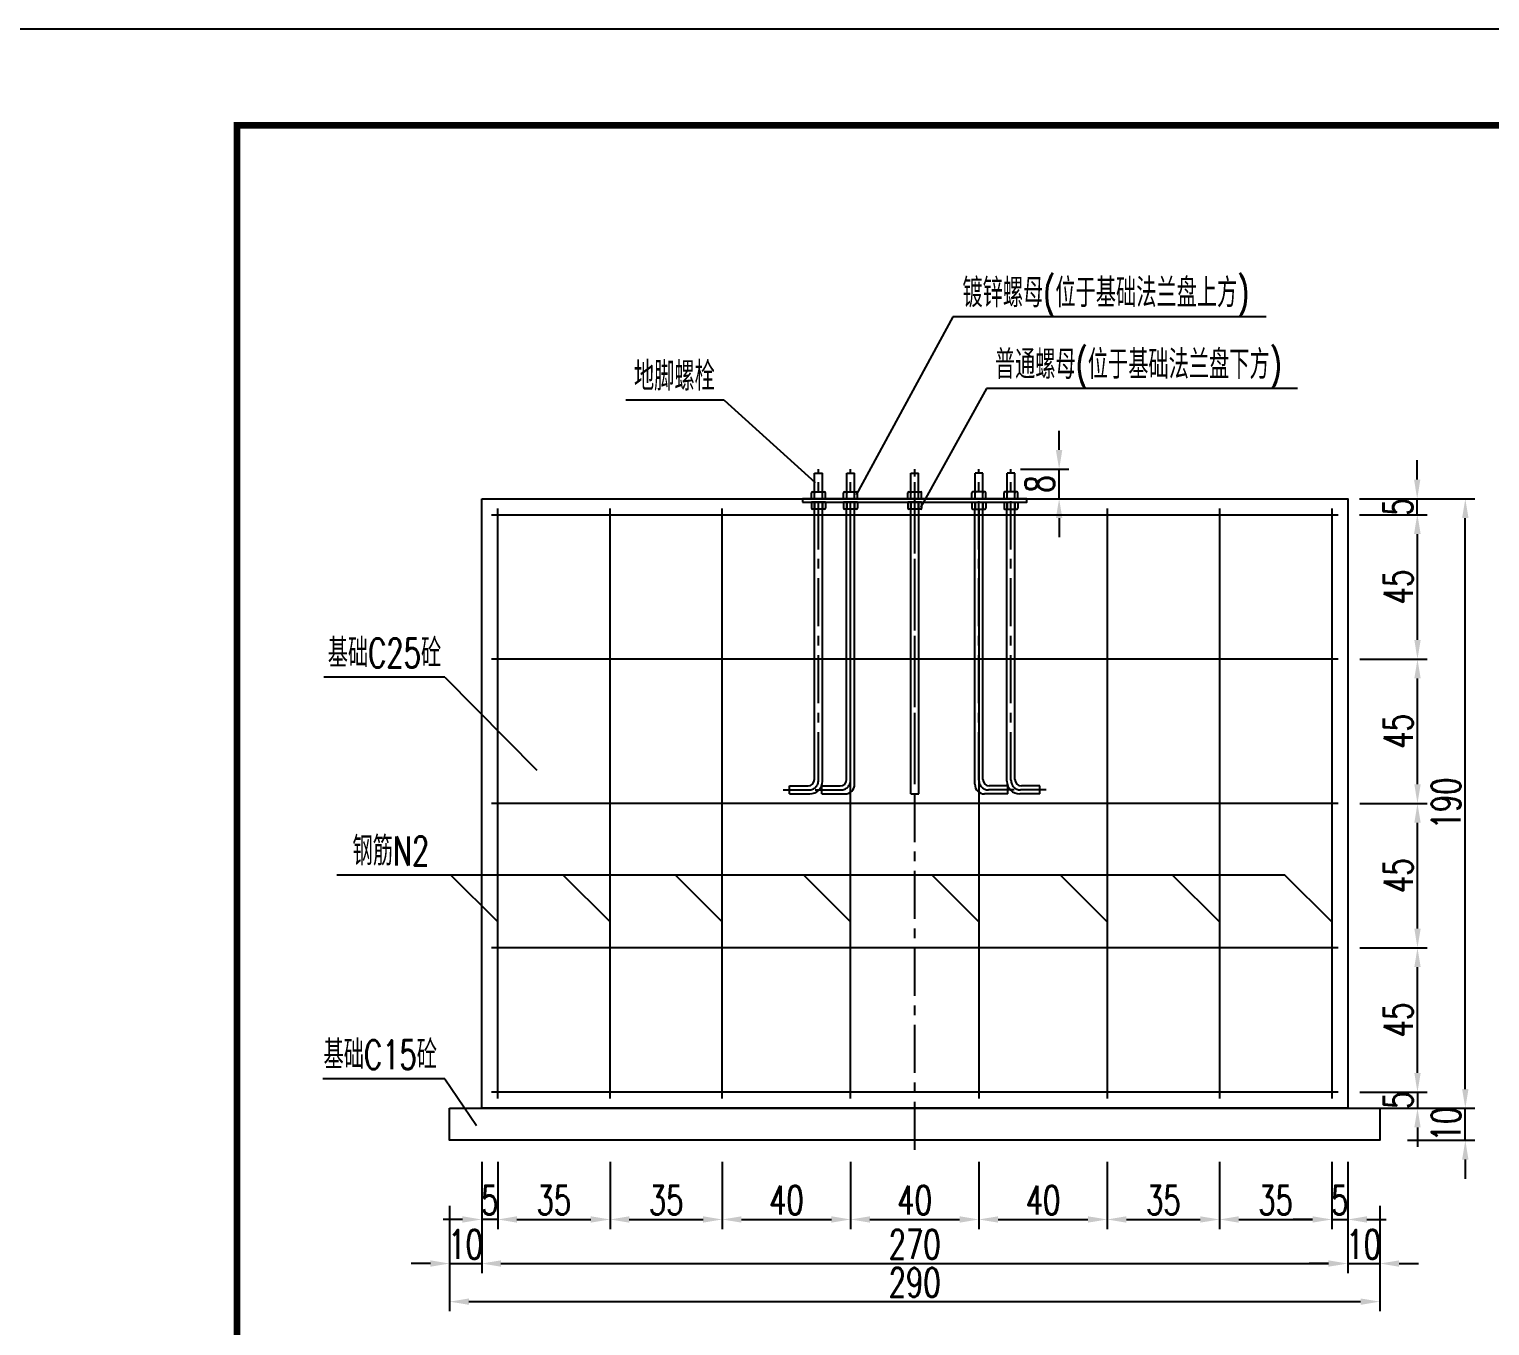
# Model space of a CAD drawing. Extents: x 4349 to 271026, y -15323 to -8945.
# Drawn here: x 5775.3 to 5927.1, y -11722.8 to -11588 of the extents above; entities that cross this region are included whole.
import ezdxf
from ezdxf.enums import TextEntityAlignment as Align

# ---------------------------------------------------------------- set-up
doc = ezdxf.new("R2010")
doc.units = 0
doc.header["$LTSCALE"] = 2
doc.header["$PDMODE"] = 32
doc.header["$PDSIZE"] = 0.3
doc.linetypes.add('CENTERX2', pattern=[4, 2.5, -0.5, 0.5, -0.5])
doc.layers.get('DEFPOINTS').update_dxf_attribs({"linetype": 'CONTINUOUS'})
for name, color, linetype in [('中线', 2, 'CENTERX2'), ('图框', 7, 'CONTINUOUS'), ('尺寸标注', 4, 'CONTINUOUS'), ('文字', 7, 'CONTINUOUS'), ('文字符号', 7, 'CONTINUOUS'), ('结构2', 7, 'CONTINUOUS'), ('结构3', 1, 'CONTINUOUS'), ('钢筋', 1, 'CONTINUOUS')]:
    doc.layers.add(name, color=color, linetype=linetype)
doc.styles.get("Standard").update_dxf_attribs({"font": 'simplex1.shx', "width": 0.7, "bigfont": 'hztxt.shx'})
doc.dimstyles.new('比例1：30', dxfattribs={"dimtxt": 3, "dimasz": 2, "dimexe": 1, "dimexo": 1, "dimgap": 0.5, "dimtad": 1, "dimdec": 0, "dimlfac": 3, "dimzin": 13, "dimdsep": 46, "dimtxsty": 'Standard', "dimcen": -0.09, "dimclrd": 256, "dimclre": 256, "dimclrt": 256, "dimaunit": 1, "dimadec": 0, "dimazin": 0, "dimtfac": 0.0005, "dimtdec": 0, "dimtix": 1, "dimtmove": 2, "dimatfit": 3, "dimfxl": 0, "dimtolj": 1, "dimtzin": 13, "dimarcsym": 0})

# ---------------------------------------------------------------- blocks, each defined once
blk = doc.blocks.new('*D539')
at = {"layer": 'DEFPOINTS', "color": 0, "linetype": 'Continuous'}
for p in [(5822.35, -11699.17), (5824.02, -11699.17), (5822.35, -11711.73)]:
    blk.add_point(p, dxfattribs=at)
at = {"layer": '尺寸标注', "linetype": 'Continuous', "lineweight": -2}
for p, q in [((5822.35, -11705.73), (5822.35, -11712.73)), ((5824.02, -11705.73), (5824.02, -11712.73)), ((5820.35, -11711.73), (5818.35, -11711.73)), ((5824.02, -11711.73), (5822.35, -11711.73)), ((5826.02, -11711.73), (5828.02, -11711.73))]:
    blk.add_line(p, q, dxfattribs=at)
at = {"layer": '尺寸标注', "linetype": 'Continuous'}
for points in [[(5820.35, -11711.4), (5820.35, -11712.06), (5822.35, -11711.73)], [(5826.02, -11711.4), (5826.02, -11712.06), (5824.02, -11711.73)]]:
    blk.add_solid(points, dxfattribs=at)
at = {"layer": '尺寸标注', "linetype": 'Continuous', "insert": (5823.19, -11709.73), "char_height": 3, "attachment_point": 5}
blk.add_mtext('\\A1;5', dxfattribs=at)
blk = doc.blocks.new('*D540')
at = {"layer": 'DEFPOINTS', "color": 0, "linetype": 'Continuous'}
for p in [(5824.02, -11699.17), (5835.69, -11699.17), (5835.69, -11711.73)]:
    blk.add_point(p, dxfattribs=at)
at = {"layer": '尺寸标注', "linetype": 'Continuous', "lineweight": -2}
for p, q in [((5824.02, -11705.73), (5824.02, -11712.73)), ((5835.69, -11705.73), (5835.69, -11712.73)), ((5826.02, -11711.73), (5833.69, -11711.73))]:
    blk.add_line(p, q, dxfattribs=at)
at = {"layer": '尺寸标注', "linetype": 'Continuous'}
for points in [[(5826.02, -11711.4), (5826.02, -11712.06), (5824.02, -11711.73)], [(5833.69, -11711.4), (5833.69, -11712.06), (5835.69, -11711.73)]]:
    blk.add_solid(points, dxfattribs=at)
at = {"layer": '尺寸标注', "linetype": 'Continuous', "insert": (5829.85, -11709.73), "char_height": 3, "attachment_point": 5}
blk.add_mtext('\\A1;35', dxfattribs=at)
blk = doc.blocks.new('*D541')
at = {"layer": 'DEFPOINTS', "color": 0, "linetype": 'Continuous'}
for p in [(5835.69, -11699.17), (5847.35, -11699.17), (5847.35, -11711.73)]:
    blk.add_point(p, dxfattribs=at)
at = {"layer": '尺寸标注', "linetype": 'Continuous', "lineweight": -2}
for p, q in [((5835.69, -11705.73), (5835.69, -11712.73)), ((5847.35, -11705.73), (5847.35, -11712.73)), ((5837.69, -11711.73), (5845.35, -11711.73))]:
    blk.add_line(p, q, dxfattribs=at)
at = {"layer": '尺寸标注', "linetype": 'Continuous'}
for points in [[(5837.69, -11711.4), (5837.69, -11712.06), (5835.69, -11711.73)], [(5845.35, -11711.4), (5845.35, -11712.06), (5847.35, -11711.73)]]:
    blk.add_solid(points, dxfattribs=at)
at = {"layer": '尺寸标注', "linetype": 'Continuous', "insert": (5841.52, -11709.73), "char_height": 3, "attachment_point": 5}
blk.add_mtext('\\A1;35', dxfattribs=at)
blk = doc.blocks.new('*D542')
at = {"layer": 'DEFPOINTS', "color": 0, "linetype": 'Continuous'}
for p in [(5847.35, -11699.17), (5860.69, -11699.17), (5860.69, -11711.73)]:
    blk.add_point(p, dxfattribs=at)
at = {"layer": '尺寸标注', "linetype": 'Continuous', "lineweight": -2}
for p, q in [((5847.35, -11705.73), (5847.35, -11712.73)), ((5860.69, -11705.73), (5860.69, -11712.73)), ((5849.35, -11711.73), (5858.69, -11711.73))]:
    blk.add_line(p, q, dxfattribs=at)
at = {"layer": '尺寸标注', "linetype": 'Continuous'}
for points in [[(5849.35, -11711.4), (5849.35, -11712.06), (5847.35, -11711.73)], [(5858.69, -11711.4), (5858.69, -11712.06), (5860.69, -11711.73)]]:
    blk.add_solid(points, dxfattribs=at)
at = {"layer": '尺寸标注', "linetype": 'Continuous', "insert": (5854.02, -11709.73), "char_height": 3, "attachment_point": 5}
blk.add_mtext('\\A1;40', dxfattribs=at)
blk = doc.blocks.new('*D543')
at = {"layer": 'DEFPOINTS', "color": 0, "linetype": 'Continuous'}
for p in [(5860.69, -11699.17), (5874.02, -11699.17), (5874.02, -11711.73)]:
    blk.add_point(p, dxfattribs=at)
at = {"layer": '尺寸标注', "linetype": 'Continuous', "lineweight": -2}
for p, q in [((5860.69, -11705.73), (5860.69, -11712.73)), ((5874.02, -11705.73), (5874.02, -11712.73)), ((5862.69, -11711.73), (5872.02, -11711.73))]:
    blk.add_line(p, q, dxfattribs=at)
at = {"layer": '尺寸标注', "linetype": 'Continuous'}
for points in [[(5862.69, -11711.4), (5862.69, -11712.06), (5860.69, -11711.73)], [(5872.02, -11711.4), (5872.02, -11712.06), (5874.02, -11711.73)]]:
    blk.add_solid(points, dxfattribs=at)
at = {"layer": '尺寸标注', "linetype": 'Continuous', "insert": (5867.35, -11709.73), "char_height": 3, "attachment_point": 5}
blk.add_mtext('\\A1;40', dxfattribs=at)
blk = doc.blocks.new('*D544')
at = {"layer": 'DEFPOINTS', "color": 0, "linetype": 'Continuous'}
for p in [(5874.02, -11699.17), (5887.35, -11699.17), (5887.35, -11711.73)]:
    blk.add_point(p, dxfattribs=at)
at = {"layer": '尺寸标注', "linetype": 'Continuous', "lineweight": -2}
for p, q in [((5874.02, -11705.73), (5874.02, -11712.73)), ((5887.35, -11705.73), (5887.35, -11712.73)), ((5876.02, -11711.73), (5885.35, -11711.73))]:
    blk.add_line(p, q, dxfattribs=at)
at = {"layer": '尺寸标注', "linetype": 'Continuous'}
for points in [[(5876.02, -11711.4), (5876.02, -11712.06), (5874.02, -11711.73)], [(5885.35, -11711.4), (5885.35, -11712.06), (5887.35, -11711.73)]]:
    blk.add_solid(points, dxfattribs=at)
at = {"layer": '尺寸标注', "linetype": 'Continuous', "insert": (5880.69, -11709.73), "char_height": 3, "attachment_point": 5}
blk.add_mtext('\\A1;40', dxfattribs=at)
blk = doc.blocks.new('*D545')
at = {"layer": 'DEFPOINTS', "color": 0, "linetype": 'Continuous'}
for p in [(5887.35, -11699.17), (5899.02, -11699.17), (5899.02, -11711.73)]:
    blk.add_point(p, dxfattribs=at)
at = {"layer": '尺寸标注', "linetype": 'Continuous', "lineweight": -2}
for p, q in [((5887.35, -11705.73), (5887.35, -11712.73)), ((5899.02, -11705.73), (5899.02, -11712.73)), ((5889.35, -11711.73), (5897.02, -11711.73))]:
    blk.add_line(p, q, dxfattribs=at)
at = {"layer": '尺寸标注', "linetype": 'Continuous'}
for points in [[(5889.35, -11711.4), (5889.35, -11712.06), (5887.35, -11711.73)], [(5897.02, -11711.4), (5897.02, -11712.06), (5899.02, -11711.73)]]:
    blk.add_solid(points, dxfattribs=at)
at = {"layer": '尺寸标注', "linetype": 'Continuous', "insert": (5893.19, -11709.73), "char_height": 3, "attachment_point": 5}
blk.add_mtext('\\A1;35', dxfattribs=at)
blk = doc.blocks.new('*D546')
at = {"layer": 'DEFPOINTS', "color": 0, "linetype": 'Continuous'}
for p in [(5899.02, -11699.17), (5910.69, -11699.17), (5910.69, -11711.73)]:
    blk.add_point(p, dxfattribs=at)
at = {"layer": '尺寸标注', "linetype": 'Continuous', "lineweight": -2}
for p, q in [((5899.02, -11705.73), (5899.02, -11712.73)), ((5910.69, -11705.73), (5910.69, -11712.73)), ((5901.02, -11711.73), (5908.69, -11711.73))]:
    blk.add_line(p, q, dxfattribs=at)
at = {"layer": '尺寸标注', "linetype": 'Continuous'}
for points in [[(5901.02, -11711.4), (5901.02, -11712.06), (5899.02, -11711.73)], [(5908.69, -11711.4), (5908.69, -11712.06), (5910.69, -11711.73)]]:
    blk.add_solid(points, dxfattribs=at)
at = {"layer": '尺寸标注', "linetype": 'Continuous', "insert": (5904.85, -11709.73), "char_height": 3, "attachment_point": 5}
blk.add_mtext('\\A1;35', dxfattribs=at)
blk = doc.blocks.new('*D547')
at = {"layer": 'DEFPOINTS', "color": 0, "linetype": 'Continuous'}
for p in [(5910.69, -11699.17), (5912.35, -11699.17), (5912.35, -11711.73)]:
    blk.add_point(p, dxfattribs=at)
at = {"layer": '尺寸标注', "linetype": 'Continuous', "lineweight": -2}
for p, q in [((5910.69, -11705.73), (5910.69, -11712.73)), ((5912.35, -11705.73), (5912.35, -11712.73)), ((5908.69, -11711.73), (5906.69, -11711.73)), ((5910.69, -11711.73), (5912.35, -11711.73)), ((5914.35, -11711.73), (5916.35, -11711.73))]:
    blk.add_line(p, q, dxfattribs=at)
at = {"layer": '尺寸标注', "linetype": 'Continuous'}
for points in [[(5908.69, -11711.4), (5908.69, -11712.06), (5910.69, -11711.73)], [(5914.35, -11711.4), (5914.35, -11712.06), (5912.35, -11711.73)]]:
    blk.add_solid(points, dxfattribs=at)
at = {"layer": '尺寸标注', "linetype": 'Continuous', "insert": (5911.52, -11709.73), "char_height": 3, "attachment_point": 5}
blk.add_mtext('\\A1;5', dxfattribs=at)
blk = doc.blocks.new('*D548')
at = {"layer": 'DEFPOINTS', "color": 0, "linetype": 'Continuous'}
for p in [(5822.35, -11700.17), (5819.02, -11703.5), (5822.35, -11716.31)]:
    blk.add_point(p, dxfattribs=at)
at = {"layer": '尺寸标注', "linetype": 'Continuous', "lineweight": -2}
for p, q in [((5819.02, -11710.31), (5819.02, -11717.31)), ((5822.35, -11710.31), (5822.35, -11717.31)), ((5817.02, -11716.31), (5815.02, -11716.31)), ((5819.02, -11716.31), (5822.35, -11716.31)), ((5824.35, -11716.31), (5826.35, -11716.31))]:
    blk.add_line(p, q, dxfattribs=at)
at = {"layer": '尺寸标注', "linetype": 'Continuous'}
for points in [[(5817.02, -11715.98), (5817.02, -11716.64), (5819.02, -11716.31)], [(5824.35, -11715.98), (5824.35, -11716.64), (5822.35, -11716.31)]]:
    blk.add_solid(points, dxfattribs=at)
at = {"layer": '尺寸标注', "linetype": 'Continuous', "insert": (5820.69, -11714.31), "char_height": 3, "attachment_point": 5}
blk.add_mtext('\\A1;10', dxfattribs=at)
blk = doc.blocks.new('*D549')
at = {"layer": 'DEFPOINTS', "color": 0, "linetype": 'Continuous'}
for p in [(5822.35, -11700.17), (5912.35, -11700.17), (5912.35, -11716.31)]:
    blk.add_point(p, dxfattribs=at)
at = {"layer": '尺寸标注', "linetype": 'Continuous', "lineweight": -2}
for p, q in [((5822.35, -11710.31), (5822.35, -11717.31)), ((5912.35, -11710.31), (5912.35, -11717.31)), ((5824.35, -11716.31), (5910.35, -11716.31))]:
    blk.add_line(p, q, dxfattribs=at)
at = {"layer": '尺寸标注', "linetype": 'Continuous'}
for points in [[(5824.35, -11715.98), (5824.35, -11716.64), (5822.35, -11716.31)], [(5910.35, -11715.98), (5910.35, -11716.64), (5912.35, -11716.31)]]:
    blk.add_solid(points, dxfattribs=at)
at = {"layer": '尺寸标注', "linetype": 'Continuous', "insert": (5867.35, -11714.31), "char_height": 3, "attachment_point": 5}
blk.add_mtext('\\A1;270', dxfattribs=at)
blk = doc.blocks.new('*D550')
at = {"layer": 'DEFPOINTS', "color": 0, "linetype": 'Continuous'}
for p in [(5912.35, -11700.17), (5915.69, -11700.17), (5915.69, -11716.31)]:
    blk.add_point(p, dxfattribs=at)
at = {"layer": '尺寸标注', "linetype": 'Continuous', "lineweight": -2}
for p, q in [((5912.35, -11710.31), (5912.35, -11717.31)), ((5915.69, -11710.31), (5915.69, -11717.31)), ((5910.35, -11716.31), (5908.35, -11716.31)), ((5912.35, -11716.31), (5915.69, -11716.31)), ((5917.69, -11716.31), (5919.69, -11716.31))]:
    blk.add_line(p, q, dxfattribs=at)
at = {"layer": '尺寸标注', "linetype": 'Continuous'}
for points in [[(5910.35, -11715.98), (5910.35, -11716.64), (5912.35, -11716.31)], [(5917.69, -11715.98), (5917.69, -11716.64), (5915.69, -11716.31)]]:
    blk.add_solid(points, dxfattribs=at)
at = {"layer": '尺寸标注', "linetype": 'Continuous', "insert": (5914.02, -11714.31), "char_height": 3, "attachment_point": 5}
blk.add_mtext('\\A1;10', dxfattribs=at)
blk = doc.blocks.new('*D551')
at = {"layer": 'DEFPOINTS', "color": 0, "linetype": 'Continuous'}
for p in [(5819.02, -11703.5), (5915.69, -11703.5), (5915.69, -11720.27)]:
    blk.add_point(p, dxfattribs=at)
at = {"layer": '尺寸标注', "linetype": 'Continuous', "lineweight": -2}
for p, q in [((5819.02, -11714.27), (5819.02, -11721.27)), ((5915.69, -11714.27), (5915.69, -11721.27)), ((5821.02, -11720.27), (5913.69, -11720.27))]:
    blk.add_line(p, q, dxfattribs=at)
at = {"layer": '尺寸标注', "linetype": 'Continuous'}
for points in [[(5821.02, -11719.94), (5821.02, -11720.6), (5819.02, -11720.27)], [(5913.69, -11719.94), (5913.69, -11720.6), (5915.69, -11720.27)]]:
    blk.add_solid(points, dxfattribs=at)
at = {"layer": '尺寸标注', "linetype": 'Continuous', "insert": (5867.35, -11718.27), "char_height": 3, "attachment_point": 5}
blk.add_mtext('\\A1;290', dxfattribs=at)
blk = doc.blocks.new('*D552')
at = {"layer": 'DEFPOINTS', "color": 0, "linetype": 'Continuous'}
for p in [(5911.35, -11636.83), (5919.57, -11636.83), (5911.35, -11638.5)]:
    blk.add_point(p, dxfattribs=at)
at = {"layer": '尺寸标注', "linetype": 'Continuous', "lineweight": -2}
for p, q in [((5919.57, -11634.83), (5919.57, -11632.83)), ((5913.57, -11636.83), (5920.57, -11636.83)), ((5919.57, -11638.5), (5919.57, -11636.83)), ((5913.57, -11638.5), (5920.57, -11638.5)), ((5919.57, -11640.5), (5919.57, -11642.5))]:
    blk.add_line(p, q, dxfattribs=at)
at = {"layer": '尺寸标注', "linetype": 'Continuous'}
for points in [[(5919.24, -11634.83), (5919.9, -11634.83), (5919.57, -11636.83)], [(5919.24, -11640.5), (5919.9, -11640.5), (5919.57, -11638.5)]]:
    blk.add_solid(points, dxfattribs=at)
at = {"layer": '尺寸标注', "linetype": 'Continuous', "insert": (5917.57, -11637.67), "char_height": 3, "attachment_point": 5, "rotation": 90}
blk.add_mtext('\\A1;5', dxfattribs=at)
blk = doc.blocks.new('*D553')
at = {"layer": 'DEFPOINTS', "color": 0, "linetype": 'Continuous'}
for p in [(5911.35, -11683.5), (5919.6, -11683.5), (5911.35, -11698.5)]:
    blk.add_point(p, dxfattribs=at)
at = {"layer": '尺寸标注', "linetype": 'Continuous', "lineweight": -2}
for p, q in [((5913.6, -11683.5), (5920.6, -11683.5)), ((5919.6, -11696.5), (5919.6, -11685.5)), ((5913.6, -11698.5), (5920.6, -11698.5))]:
    blk.add_line(p, q, dxfattribs=at)
at = {"layer": '尺寸标注', "linetype": 'Continuous'}
for points in [[(5919.27, -11685.5), (5919.93, -11685.5), (5919.6, -11683.5)], [(5919.27, -11696.5), (5919.93, -11696.5), (5919.6, -11698.5)]]:
    blk.add_solid(points, dxfattribs=at)
at = {"layer": '尺寸标注', "linetype": 'Continuous', "insert": (5917.6, -11691), "char_height": 3, "attachment_point": 5, "rotation": 90}
blk.add_mtext('\\A1;45', dxfattribs=at)
blk = doc.blocks.new('*D554')
at = {"layer": 'DEFPOINTS', "color": 0, "linetype": 'Continuous'}
for p in [(5911.35, -11668.5), (5919.6, -11668.5), (5911.35, -11683.5)]:
    blk.add_point(p, dxfattribs=at)
at = {"layer": '尺寸标注', "linetype": 'Continuous', "lineweight": -2}
for p, q in [((5913.6, -11668.5), (5920.6, -11668.5)), ((5919.6, -11681.5), (5919.6, -11670.5)), ((5913.6, -11683.5), (5920.6, -11683.5))]:
    blk.add_line(p, q, dxfattribs=at)
at = {"layer": '尺寸标注', "linetype": 'Continuous'}
for points in [[(5919.27, -11670.5), (5919.93, -11670.5), (5919.6, -11668.5)], [(5919.27, -11681.5), (5919.93, -11681.5), (5919.6, -11683.5)]]:
    blk.add_solid(points, dxfattribs=at)
at = {"layer": '尺寸标注', "linetype": 'Continuous', "insert": (5917.6, -11676), "char_height": 3, "attachment_point": 5, "rotation": 90}
blk.add_mtext('\\A1;45', dxfattribs=at)
blk = doc.blocks.new('*D555')
at = {"layer": 'DEFPOINTS', "color": 0, "linetype": 'Continuous'}
for p in [(5911.35, -11653.5), (5919.6, -11653.5), (5911.35, -11668.5)]:
    blk.add_point(p, dxfattribs=at)
at = {"layer": '尺寸标注', "linetype": 'Continuous', "lineweight": -2}
for p, q in [((5913.6, -11653.5), (5920.6, -11653.5)), ((5919.6, -11666.5), (5919.6, -11655.5)), ((5913.6, -11668.5), (5920.6, -11668.5))]:
    blk.add_line(p, q, dxfattribs=at)
at = {"layer": '尺寸标注', "linetype": 'Continuous'}
for points in [[(5919.27, -11655.5), (5919.93, -11655.5), (5919.6, -11653.5)], [(5919.27, -11666.5), (5919.93, -11666.5), (5919.6, -11668.5)]]:
    blk.add_solid(points, dxfattribs=at)
at = {"layer": '尺寸标注', "linetype": 'Continuous', "insert": (5917.6, -11661), "char_height": 3, "attachment_point": 5, "rotation": 90}
blk.add_mtext('\\A1;45', dxfattribs=at)
blk = doc.blocks.new('*D556')
at = {"layer": 'DEFPOINTS', "color": 0, "linetype": 'Continuous'}
for p in [(5911.35, -11638.5), (5919.6, -11638.5), (5911.35, -11653.5)]:
    blk.add_point(p, dxfattribs=at)
at = {"layer": '尺寸标注', "linetype": 'Continuous', "lineweight": -2}
for p, q in [((5913.6, -11638.5), (5920.6, -11638.5)), ((5919.6, -11651.5), (5919.6, -11640.5)), ((5913.6, -11653.5), (5920.6, -11653.5))]:
    blk.add_line(p, q, dxfattribs=at)
at = {"layer": '尺寸标注', "linetype": 'Continuous'}
for points in [[(5919.27, -11640.5), (5919.93, -11640.5), (5919.6, -11638.5)], [(5919.27, -11651.5), (5919.93, -11651.5), (5919.6, -11653.5)]]:
    blk.add_solid(points, dxfattribs=at)
at = {"layer": '尺寸标注', "linetype": 'Continuous', "insert": (5917.6, -11646), "char_height": 3, "attachment_point": 5, "rotation": 90}
blk.add_mtext('\\A1;45', dxfattribs=at)
blk = doc.blocks.new('*D557')
at = {"layer": 'DEFPOINTS', "color": 0, "linetype": 'Continuous'}
for p in [(5911.46, -11698.5), (5911.46, -11700.17), (5919.6, -11700.17)]:
    blk.add_point(p, dxfattribs=at)
at = {"layer": '尺寸标注', "linetype": 'Continuous', "lineweight": -2}
for p, q in [((5919.6, -11696.5), (5919.6, -11694.5)), ((5913.6, -11698.5), (5920.6, -11698.5)), ((5919.6, -11698.5), (5919.6, -11700.17)), ((5913.6, -11700.17), (5920.6, -11700.17)), ((5919.6, -11702.17), (5919.6, -11704.17))]:
    blk.add_line(p, q, dxfattribs=at)
at = {"layer": '尺寸标注', "linetype": 'Continuous'}
for points in [[(5919.27, -11696.5), (5919.93, -11696.5), (5919.6, -11698.5)], [(5919.27, -11702.17), (5919.93, -11702.17), (5919.6, -11700.17)]]:
    blk.add_solid(points, dxfattribs=at)
at = {"layer": '尺寸标注', "linetype": 'Continuous', "insert": (5917.6, -11699.33), "char_height": 3, "attachment_point": 5, "rotation": 90}
blk.add_mtext('\\A1;5', dxfattribs=at)
blk = doc.blocks.new('*D558')
at = {"layer": 'DEFPOINTS', "color": 0, "linetype": 'Continuous'}
for p in [(5915.69, -11700.17), (5924.57, -11700.17), (5915.69, -11703.5)]:
    blk.add_point(p, dxfattribs=at)
at = {"layer": '尺寸标注', "linetype": 'Continuous', "lineweight": -2}
for p, q in [((5924.57, -11698.17), (5924.57, -11696.17)), ((5918.57, -11700.17), (5925.57, -11700.17)), ((5924.57, -11703.5), (5924.57, -11700.17)), ((5918.57, -11703.5), (5925.57, -11703.5)), ((5924.57, -11705.5), (5924.57, -11707.5))]:
    blk.add_line(p, q, dxfattribs=at)
at = {"layer": '尺寸标注', "linetype": 'Continuous'}
for points in [[(5924.24, -11698.17), (5924.9, -11698.17), (5924.57, -11700.17)], [(5924.24, -11705.5), (5924.9, -11705.5), (5924.57, -11703.5)]]:
    blk.add_solid(points, dxfattribs=at)
at = {"layer": '尺寸标注', "linetype": 'Continuous', "insert": (5922.57, -11701.83), "char_height": 3, "attachment_point": 5, "rotation": 90}
blk.add_mtext('\\A1;10', dxfattribs=at)
blk = doc.blocks.new('*D559')
at = {"layer": 'DEFPOINTS', "color": 0, "linetype": 'Continuous'}
for p in [(5912.35, -11636.83), (5924.57, -11636.83), (5915.69, -11700.17)]:
    blk.add_point(p, dxfattribs=at)
at = {"layer": '尺寸标注', "linetype": 'Continuous', "lineweight": -2}
for p, q in [((5918.57, -11636.83), (5925.57, -11636.83)), ((5924.57, -11698.17), (5924.57, -11638.83)), ((5918.57, -11700.17), (5925.57, -11700.17))]:
    blk.add_line(p, q, dxfattribs=at)
at = {"layer": '尺寸标注', "linetype": 'Continuous'}
for points in [[(5924.24, -11638.83), (5924.9, -11638.83), (5924.57, -11636.83)], [(5924.24, -11698.17), (5924.9, -11698.17), (5924.57, -11700.17)]]:
    blk.add_solid(points, dxfattribs=at)
at = {"layer": '尺寸标注', "linetype": 'Continuous', "insert": (5922.57, -11668.5), "char_height": 3, "attachment_point": 5, "rotation": 90}
blk.add_mtext('\\A1;190', dxfattribs=at)
blk = doc.blocks.new('*D597')
at = {"layer": 'DEFPOINTS', "color": 0, "linetype": 'Continuous'}
for p in [(5877.35, -11633.75), (5882.36, -11633.75), (5877.35, -11636.83)]:
    blk.add_point(p, dxfattribs=at)
at = {"layer": '尺寸标注', "linetype": 'Continuous', "lineweight": -2}
for p, q in [((5882.36, -11631.75), (5882.36, -11629.75)), ((5878.35, -11633.75), (5883.36, -11633.75)), ((5882.36, -11636.83), (5882.36, -11633.75)), ((5878.35, -11636.83), (5883.36, -11636.83)), ((5882.36, -11638.83), (5882.36, -11640.83))]:
    blk.add_line(p, q, dxfattribs=at)
at = {"layer": '尺寸标注', "linetype": 'Continuous'}
for points in [[(5882.02, -11631.75), (5882.69, -11631.75), (5882.36, -11633.75)], [(5882.02, -11638.83), (5882.69, -11638.83), (5882.36, -11636.83)]]:
    blk.add_solid(points, dxfattribs=at)
at = {"layer": '尺寸标注', "linetype": 'Continuous', "insert": (5880.36, -11635.29), "char_height": 3, "attachment_point": 5, "rotation": 90}
blk.add_mtext('\\A1;8', dxfattribs=at)
blk = doc.blocks.new('12345')
at = {"layer": '图框'}
blk.add_lwpolyline([(4926.93, -9362.88), (4926.93, -9065.88), (4506.93, -9065.88), (4506.93, -9362.88)], close=True, dxfattribs=at)
blk = doc.blocks.new('123456')
at = {"layer": '图框', "linetype": 'Continuous'}
blk.add_blockref('12345', (0, -2522.15), dxfattribs=at)

msp = doc.modelspace()

# ---------------------------------------------------------------- linework, layer by layer
at = {"layer": '中线'}
for p, q in [((5857.35357, -11666.08488), (5857.35357, -11633.75155)), ((5860.6869, -11666.08488), (5860.6869, -11633.75155)), ((5867.35357, -11704.50155), (5867.35357, -11633.75155)), ((5867.35357, -11666.08488), (5867.35357, -11633.75155)), ((5874.02023, -11666.08488), (5874.02023, -11633.75155)), ((5877.35357, -11666.08488), (5877.35357, -11633.75155)), ((5853.6869, -11667.08488), (5856.35357, -11667.08488)), ((5857.02023, -11667.08488), (5859.6869, -11667.08488)), ((5877.6869, -11667.08488), (5875.02023, -11667.08488)), ((5881.02023, -11667.08488), (5878.35357, -11667.08488))]:
    msp.add_line(p, q, dxfattribs=at)
for centre, start, end in [((5856.35357, -11666.08488), 270, 0), ((5859.6869, -11666.08488), 270, 0), ((5875.02023, -11666.08488), 180, 270), ((5878.35357, -11666.08488), 180, 270)]:
    msp.add_arc(centre, 1, start, end, dxfattribs=at)
at = {"layer": '图框', "const_width": 0.7}
msp.add_lwpolyline([(6176.92857, -11598.02657), (5796.92857, -11598.02657), (5796.92858, -11875.02657), (6176.92858, -11875.02657), (6176.92857, -11598.02657)], dxfattribs=at)
at = {"layer": '尺寸标注'}
for p, q in [((5880.57357, -11636.83488), (5883.15971, -11636.83488)), ((5905.82117, -11675.9329), (5807.2889, -11675.9329)), ((5824.02023, -11680.79863), (5819.15451, -11675.9329)), ((5835.6869, -11680.79863), (5830.82117, -11675.9329)), ((5847.35357, -11680.79863), (5842.48784, -11675.9329)), ((5860.6869, -11680.79863), (5855.82117, -11675.9329)), ((5874.02023, -11680.79863), (5869.15451, -11675.9329)), ((5887.35357, -11680.79863), (5882.48784, -11675.9329)), ((5899.02023, -11680.79863), (5894.15451, -11675.9329)), ((5910.6869, -11680.79863), (5905.82117, -11675.9329))]:
    msp.add_line(p, q, dxfattribs=at)
at = {"layer": '文字符号'}
for p, q in [((5871.31578, -11617.92592), (5861.28295, -11636.40338)), ((5903.87518, -11617.92592), (5871.31578, -11617.92592)), ((5847.56274, -11626.58834), (5837.32552, -11626.58834)), ((5847.56274, -11626.58834), (5857.02023, -11635.13488)), ((5874.82423, -11625.37287), (5867.94986, -11637.72086)), ((5907.12915, -11625.37287), (5874.82423, -11625.37287)), ((5818.52919, -11655.35319), (5805.95617, -11655.35319)), ((5818.52919, -11655.35319), (5828.08397, -11665.03186)), ((5818.52919, -11697.09989), (5805.83628, -11697.09989)), ((5818.52919, -11697.09989), (5821.80939, -11701.96926))]:
    msp.add_line(p, q, dxfattribs=at)
at = {"layer": '结构2'}
for points in [[(5822.35357, -11636.83488), (5912.35357, -11636.83488), (5912.35357, -11700.16821), (5822.35357, -11700.16821)], [(5819.02023, -11700.16821), (5915.6869, -11700.16821), (5915.6869, -11703.50155), (5819.02023, -11703.50155)]]:
    msp.add_lwpolyline(points, close=True, dxfattribs=at)
at = {"layer": '结构3'}
for p, q in [((5856.95357, -11634.16821), (5857.75357, -11634.16821)), ((5856.95357, -11636.83488), (5856.95357, -11634.16821)), ((5857.75357, -11636.83488), (5857.75357, -11634.16821)), ((5860.2869, -11634.16821), (5861.0869, -11634.16821)), ((5860.2869, -11636.83488), (5860.2869, -11634.16821)), ((5861.0869, -11636.83488), (5861.0869, -11634.16821)), ((5866.95357, -11634.16821), (5867.75357, -11634.16821)), ((5866.95357, -11636.83488), (5866.95357, -11634.16821)), ((5867.75357, -11636.83488), (5867.75357, -11634.16821)), ((5874.42023, -11634.16821), (5873.62023, -11634.16821)), ((5873.62023, -11636.83488), (5873.62023, -11634.16821)), ((5874.42023, -11636.83488), (5874.42023, -11634.16821)), ((5877.75357, -11634.16821), (5876.95357, -11634.16821)), ((5876.95357, -11636.83488), (5876.95357, -11634.16821)), ((5877.75357, -11636.83488), (5877.75357, -11634.16821)), ((5856.63357, -11636.83488), (5856.63357, -11636.19755)), ((5856.63357, -11636.83488), (5858.07357, -11636.83488)), ((5856.63357, -11637.16821), (5856.63357, -11637.80555)), ((5858.07357, -11637.16821), (5856.63357, -11637.16821)), ((5856.72957, -11636.10155), (5857.97757, -11636.10155)), ((5856.95357, -11636.83488), (5856.95357, -11636.19755)), ((5856.95357, -11637.16821), (5856.95357, -11637.80555)), ((5856.95357, -11637.83488), (5856.95357, -11637.16821)), ((5857.75357, -11636.83488), (5857.75357, -11636.19755)), ((5857.75357, -11637.16821), (5857.75357, -11637.80555)), ((5857.75357, -11637.83488), (5857.75357, -11637.16821)), ((5858.07357, -11636.83488), (5858.07357, -11636.19755)), ((5858.07357, -11637.16821), (5858.07357, -11637.80555)), ((5859.9669, -11636.83488), (5859.9669, -11636.19755)), ((5859.9669, -11636.83488), (5861.4069, -11636.83488)), ((5861.4069, -11637.16821), (5859.9669, -11637.16821)), ((5859.9669, -11637.16821), (5859.9669, -11637.80555)), ((5860.0629, -11636.10155), (5861.3109, -11636.10155)), ((5860.2869, -11636.83488), (5860.2869, -11636.19755)), ((5860.2869, -11637.83488), (5860.2869, -11637.16821)), ((5860.2869, -11637.16821), (5860.2869, -11637.80555)), ((5861.0869, -11636.83488), (5861.0869, -11636.19755)), ((5861.0869, -11637.83488), (5861.0869, -11637.16821)), ((5861.0869, -11637.16821), (5861.0869, -11637.80555)), ((5861.4069, -11636.83488), (5861.4069, -11636.19755)), ((5861.4069, -11637.16821), (5861.4069, -11637.80555)), ((5866.63357, -11636.83488), (5866.63357, -11636.19755)), ((5866.63357, -11636.83488), (5868.07357, -11636.83488)), ((5866.63357, -11637.16821), (5866.63357, -11637.80555)), ((5868.07357, -11637.16821), (5866.63357, -11637.16821)), ((5866.72957, -11636.10155), (5867.97757, -11636.10155)), ((5866.95357, -11636.83488), (5866.95357, -11636.19755)), ((5866.95357, -11637.16821), (5866.95357, -11637.80555)), ((5866.95357, -11637.83488), (5866.95357, -11637.16821)), ((5867.75357, -11636.83488), (5867.75357, -11636.19755)), ((5867.75357, -11637.16821), (5867.75357, -11637.80555)), ((5867.75357, -11637.83488), (5867.75357, -11637.16821)), ((5868.07357, -11636.83488), (5868.07357, -11636.19755)), ((5868.07357, -11637.16821), (5868.07357, -11637.80555)), ((5873.30023, -11636.83488), (5873.30023, -11636.19755)), ((5874.74023, -11636.83488), (5873.30023, -11636.83488)), ((5873.30023, -11637.16821), (5873.30023, -11637.80555)), ((5873.30023, -11637.16821), (5874.74023, -11637.16821)), ((5874.64423, -11636.10155), (5873.39623, -11636.10155)), ((5873.62023, -11636.83488), (5873.62023, -11636.19755)), ((5873.62023, -11637.16821), (5873.62023, -11637.80555)), ((5873.62023, -11637.83488), (5873.62023, -11637.16821)), ((5874.42023, -11636.83488), (5874.42023, -11636.19755)), ((5874.42023, -11637.16821), (5874.42023, -11637.80555)), ((5874.42023, -11637.83488), (5874.42023, -11637.16821)), ((5874.74023, -11636.83488), (5874.74023, -11636.19755)), ((5874.74023, -11637.16821), (5874.74023, -11637.80555)), ((5876.63357, -11636.83488), (5876.63357, -11636.19755)), ((5878.07357, -11636.83488), (5876.63357, -11636.83488)), ((5876.63357, -11637.16821), (5878.07357, -11637.16821)), ((5876.63357, -11637.16821), (5876.63357, -11637.80555)), ((5877.97757, -11636.10155), (5876.72957, -11636.10155)), ((5876.95357, -11636.83488), (5876.95357, -11636.19755)), ((5876.95357, -11637.83488), (5876.95357, -11637.16821)), ((5876.95357, -11637.16821), (5876.95357, -11637.80555)), ((5877.75357, -11636.83488), (5877.75357, -11636.19755)), ((5877.75357, -11637.83488), (5877.75357, -11637.16821)), ((5877.75357, -11637.16821), (5877.75357, -11637.80555)), ((5878.07357, -11636.83488), (5878.07357, -11636.19755)), ((5878.07357, -11637.16821), (5878.07357, -11637.80555)), ((5857.97757, -11637.90155), (5856.72957, -11637.90155)), ((5856.9369, -11666.00155), (5856.9369, -11637.90155)), ((5857.77023, -11666.16821), (5857.77023, -11637.90155)), ((5861.3109, -11637.90155), (5860.0629, -11637.90155)), ((5860.27023, -11666.00155), (5860.27023, -11637.90155)), ((5861.10357, -11666.50155), (5861.10357, -11637.90155)), ((5867.97757, -11637.90155), (5866.72957, -11637.90155)), ((5866.9369, -11667.50155), (5866.9369, -11637.90155)), ((5867.77023, -11667.50155), (5867.77023, -11637.90155)), ((5873.39623, -11637.90155), (5874.64423, -11637.90155)), ((5873.60357, -11666.50155), (5873.60357, -11637.90155)), ((5874.4369, -11666.00155), (5874.4369, -11637.90155)), ((5876.72957, -11637.90155), (5877.97757, -11637.90155)), ((5876.9369, -11666.16821), (5876.9369, -11637.90155)), ((5877.77023, -11666.00155), (5877.77023, -11637.90155)), ((5854.35357, -11667.50155), (5854.35357, -11666.66821)), ((5854.35357, -11666.66821), (5856.27023, -11666.66821)), ((5854.35357, -11667.50155), (5856.4369, -11667.50155)), ((5857.6869, -11666.66821), (5859.60357, -11666.66821)), ((5857.6869, -11667.50155), (5857.6869, -11666.66821)), ((5857.6869, -11667.50155), (5860.10357, -11667.50155)), ((5866.9369, -11667.50155), (5867.77023, -11667.50155)), ((5877.02023, -11667.50155), (5874.60357, -11667.50155)), ((5877.02023, -11666.66821), (5875.10357, -11666.66821)), ((5877.02023, -11667.50155), (5877.02023, -11666.66821)), ((5880.35357, -11667.50155), (5878.27023, -11667.50155)), ((5880.35357, -11666.66821), (5878.4369, -11666.66821)), ((5880.35357, -11667.50155), (5880.35357, -11666.66821))]:
    msp.add_line(p, q, dxfattribs=at)
msp.add_lwpolyline([(5855.6869, -11637.16821), (5879.02023, -11637.16821), (5879.02023, -11636.83488), (5855.6869, -11636.83488)], close=True, dxfattribs=at)
for centre, radius, start, end in [((5856.72957, -11636.19755), 0.096, 90, 180), ((5856.85757, -11636.19755), 0.096, 0, 90), ((5857.04957, -11636.19755), 0.096, 90, 180), ((5857.65757, -11636.19755), 0.096, 360, 90), ((5857.84957, -11636.19755), 0.096, 90, 180), ((5857.97757, -11636.19755), 0.096, 0, 90), ((5860.0629, -11636.19755), 0.096, 90, 180), ((5860.1909, -11636.19755), 0.096, 0, 90), ((5860.3829, -11636.19755), 0.096, 90, 180), ((5860.9909, -11636.19755), 0.096, 360, 90), ((5861.1829, -11636.19755), 0.096, 90, 180), ((5861.3109, -11636.19755), 0.096, 0, 90), ((5866.72957, -11636.19755), 0.096, 90, 180), ((5866.85757, -11636.19755), 0.096, 0, 90), ((5867.04957, -11636.19755), 0.096, 90, 180), ((5867.65757, -11636.19755), 0.096, 360, 90), ((5867.84957, -11636.19755), 0.096, 90, 180), ((5867.97757, -11636.19755), 0.096, 0, 90), ((5873.39623, -11636.19755), 0.096, 90, 180), ((5873.52423, -11636.19755), 0.096, 0, 90), ((5873.71623, -11636.19755), 0.096, 90, 180), ((5874.32423, -11636.19755), 0.096, 360, 90), ((5874.51623, -11636.19755), 0.096, 90, 180), ((5874.64423, -11636.19755), 0.096, 0, 90), ((5876.72957, -11636.19755), 0.096, 90, 180), ((5876.85757, -11636.19755), 0.096, 0, 90), ((5877.04957, -11636.19755), 0.096, 90, 180), ((5877.65757, -11636.19755), 0.096, 360, 90), ((5877.84957, -11636.19755), 0.096, 90, 180), ((5877.97757, -11636.19755), 0.096, 0, 90), ((5856.72957, -11637.80555), 0.096, 180, 270), ((5856.85757, -11637.80555), 0.096, 270, 0), ((5857.04957, -11637.80555), 0.096, 180, 270), ((5857.65757, -11637.80555), 0.096, 270, 0), ((5857.84957, -11637.80555), 0.096, 180, 270), ((5857.97757, -11637.80555), 0.096, 270, 0), ((5860.0629, -11637.80555), 0.096, 180, 270), ((5860.1909, -11637.80555), 0.096, 270, 0), ((5860.3829, -11637.80555), 0.096, 180, 270), ((5860.9909, -11637.80555), 0.096, 270, 0), ((5861.1829, -11637.80555), 0.096, 180, 270), ((5861.3109, -11637.80555), 0.096, 270, 0), ((5866.72957, -11637.80555), 0.096, 180, 270), ((5866.85757, -11637.80555), 0.096, 270, 0), ((5867.04957, -11637.80555), 0.096, 180, 270), ((5867.65757, -11637.80555), 0.096, 270, 0), ((5867.84957, -11637.80555), 0.096, 180, 270), ((5867.97757, -11637.80555), 0.096, 270, 0), ((5873.39623, -11637.80555), 0.096, 180, 270), ((5873.52423, -11637.80555), 0.096, 270, 0), ((5873.71623, -11637.80555), 0.096, 180, 270), ((5874.32423, -11637.80555), 0.096, 270, 0), ((5874.51623, -11637.80555), 0.096, 180, 270), ((5874.64423, -11637.80555), 0.096, 270, 0), ((5876.72957, -11637.80555), 0.096, 180, 270), ((5876.85757, -11637.80555), 0.096, 270, 0), ((5877.04957, -11637.80555), 0.096, 180, 270), ((5877.65757, -11637.80555), 0.096, 270, 0), ((5877.84957, -11637.80555), 0.096, 180, 270), ((5877.97757, -11637.80555), 0.096, 270, 0), ((5856.27023, -11666.00155), 0.66667, 270, 0), ((5856.4369, -11666.16821), 1.33333, 270, 0), ((5859.60357, -11666.00155), 0.66667, 270, 0), ((5875.10357, -11666.00155), 0.66667, 180, 270), ((5878.27023, -11666.16821), 1.33333, 180, 270), ((5878.4369, -11666.00155), 0.66667, 180, 270), ((5860.10357, -11666.50155), 1, 270, 0), ((5874.60357, -11666.50155), 1, 180, 270)]:
    msp.add_arc(centre, radius, start, end, dxfattribs=at)
at = {"layer": '钢筋'}
for p, q in [((5823.35357, -11638.50155), (5911.35357, -11638.50155)), ((5824.02023, -11699.16821), (5824.02023, -11637.83488)), ((5835.6869, -11699.16821), (5835.6869, -11637.83488)), ((5847.35357, -11699.16821), (5847.35357, -11637.83488)), ((5860.6869, -11699.16821), (5860.6869, -11637.83488)), ((5874.02023, -11637.83488), (5874.02023, -11699.16821)), ((5887.35357, -11637.83488), (5887.35357, -11699.16821)), ((5899.02023, -11637.83488), (5899.02023, -11699.16821)), ((5910.6869, -11637.83488), (5910.6869, -11699.16821)), ((5911.35357, -11653.50155), (5823.35357, -11653.50155)), ((5911.35357, -11668.50155), (5823.35357, -11668.50155)), ((5911.35357, -11683.50155), (5823.35357, -11683.50155)), ((5911.35357, -11698.50155), (5823.35357, -11698.50155))]:
    msp.add_line(p, q, dxfattribs=at)

# ---------------------------------------------------------------- block references
at = {"layer": '图框', "color": 1, "linetype": 'Continuous'}
msp.add_blockref('123456', (1260, 0), dxfattribs=at)

# ---------------------------------------------------------------- texts
at = {"layer": '文字', "width": 0.7}
for s, p in [('镀锌螺母(位于基础法兰盘上方)', (5887.22216, -11615.42592)), ('普通螺母(位于基础法兰盘下方)', (5890.59109, -11622.87287)), ('地脚螺栓', (5842.37645, -11624.08834)), ('基础C25砼', (5812.24719, -11652.85319)), ('钢筋N2', (5812.91872, -11673.4329)), ('基础C15砼', (5811.8114, -11694.59989))]:
    msp.add_text(s, height=3, dxfattribs=at).set_placement(p, align=Align.MIDDLE_CENTER)

# ---------------------------------------------------------------- dimensions: what is measured, and where the dimension line sits
at = {"layer": '尺寸标注', "linetype": 'Continuous'}
dim = msp.add_linear_dim(base=(5882.35633, -11633.75155), p1=(5877.35357, -11636.83488), p2=(5877.35357, -11633.75155), angle=90, text='8', dimstyle='比例1：30', dxfattribs=at)
dim.commit()
dim.dimension.update_dxf_attribs({"geometry": '*D597', "text_midpoint": (5880.35633, -11635.29321)})
for base, p1, p2, angle, picture, middle in [((5919.5712, -11636.83488), (5911.35357, -11638.50155), (5911.35357, -11636.83488), 90, '*D552', (5917.5712, -11637.66821)), ((5924.56836, -11636.83488), (5915.6869, -11700.16821), (5912.35357, -11636.83488), 90, '*D559', (5922.56836, -11668.50155)), ((5919.5995, -11638.50155), (5911.35357, -11653.50155), (5911.35357, -11638.50155), 270, '*D556', (5917.5995, -11646.00155)), ((5919.5995, -11653.50155), (5911.35357, -11668.50155), (5911.35357, -11653.50155), 270, '*D555', (5917.5995, -11661.00155)), ((5919.5995, -11668.50155), (5911.35357, -11683.50155), (5911.35357, -11668.50155), 270, '*D554', (5917.5995, -11676.00155)), ((5919.5995, -11683.50155), (5911.35357, -11698.50155), (5911.35357, -11683.50155), 270, '*D553', (5917.5995, -11691.00155)), ((5919.5995, -11700.16821), (5911.4611, -11698.50155), (5911.4611, -11700.16821), 90, '*D557', (5917.5995, -11699.33488)), ((5924.56836, -11700.16821), (5915.6869, -11703.50155), (5915.6869, -11700.16821), 90, '*D558', (5922.56836, -11701.83488))]:
    dim = msp.add_linear_dim(base=base, p1=p1, p2=p2, angle=angle, dimstyle='比例1：30', dxfattribs=at)
    dim.commit()
    dim.dimension.update_dxf_attribs({"geometry": picture, "text_midpoint": middle})
for base, p1, p2, picture, middle in [((5822.35357, -11711.73131), (5824.02023, -11699.16821), (5822.35357, -11699.16821), '*D539', (5823.1869, -11709.73131)), ((5835.6869, -11711.73131), (5824.02023, -11699.16821), (5835.6869, -11699.16821), '*D540', (5829.85357, -11709.73131)), ((5847.35357, -11711.73131), (5835.6869, -11699.16821), (5847.35357, -11699.16821), '*D541', (5841.52023, -11709.73131)), ((5860.6869, -11711.73131), (5847.35357, -11699.16821), (5860.6869, -11699.16821), '*D542', (5854.02023, -11709.73131)), ((5874.02023, -11711.73131), (5860.6869, -11699.16821), (5874.02023, -11699.16821), '*D543', (5867.35357, -11709.73131)), ((5887.35357, -11711.73131), (5874.02023, -11699.16821), (5887.35357, -11699.16821), '*D544', (5880.6869, -11709.73131)), ((5899.02023, -11711.73131), (5887.35357, -11699.16821), (5899.02023, -11699.16821), '*D545', (5893.1869, -11709.73131)), ((5910.6869, -11711.73131), (5899.02023, -11699.16821), (5910.6869, -11699.16821), '*D546', (5904.85357, -11709.73131)), ((5912.35357, -11711.73131), (5910.6869, -11699.16821), (5912.35357, -11699.16821), '*D547', (5911.52023, -11709.73131)), ((5822.35357, -11716.30844), (5819.02023, -11703.50155), (5822.35357, -11700.16821), '*D548', (5820.6869, -11714.30844)), ((5912.35357, -11716.30844), (5822.35357, -11700.16821), (5912.35357, -11700.16821), '*D549', (5867.35357, -11714.30844)), ((5915.6869, -11716.30844), (5912.35357, -11700.16821), (5915.6869, -11700.16821), '*D550', (5914.02023, -11714.30844)), ((5915.6869, -11720.26991), (5819.02023, -11703.50155), (5915.6869, -11703.50155), '*D551', (5867.35357, -11718.26991))]:
    dim = msp.add_linear_dim(base=base, p1=p1, p2=p2, dimstyle='比例1：30', dxfattribs=at)
    dim.commit()
    dim.dimension.update_dxf_attribs({"geometry": picture, "text_midpoint": middle})

doc.saveas('drawing.dxf')
